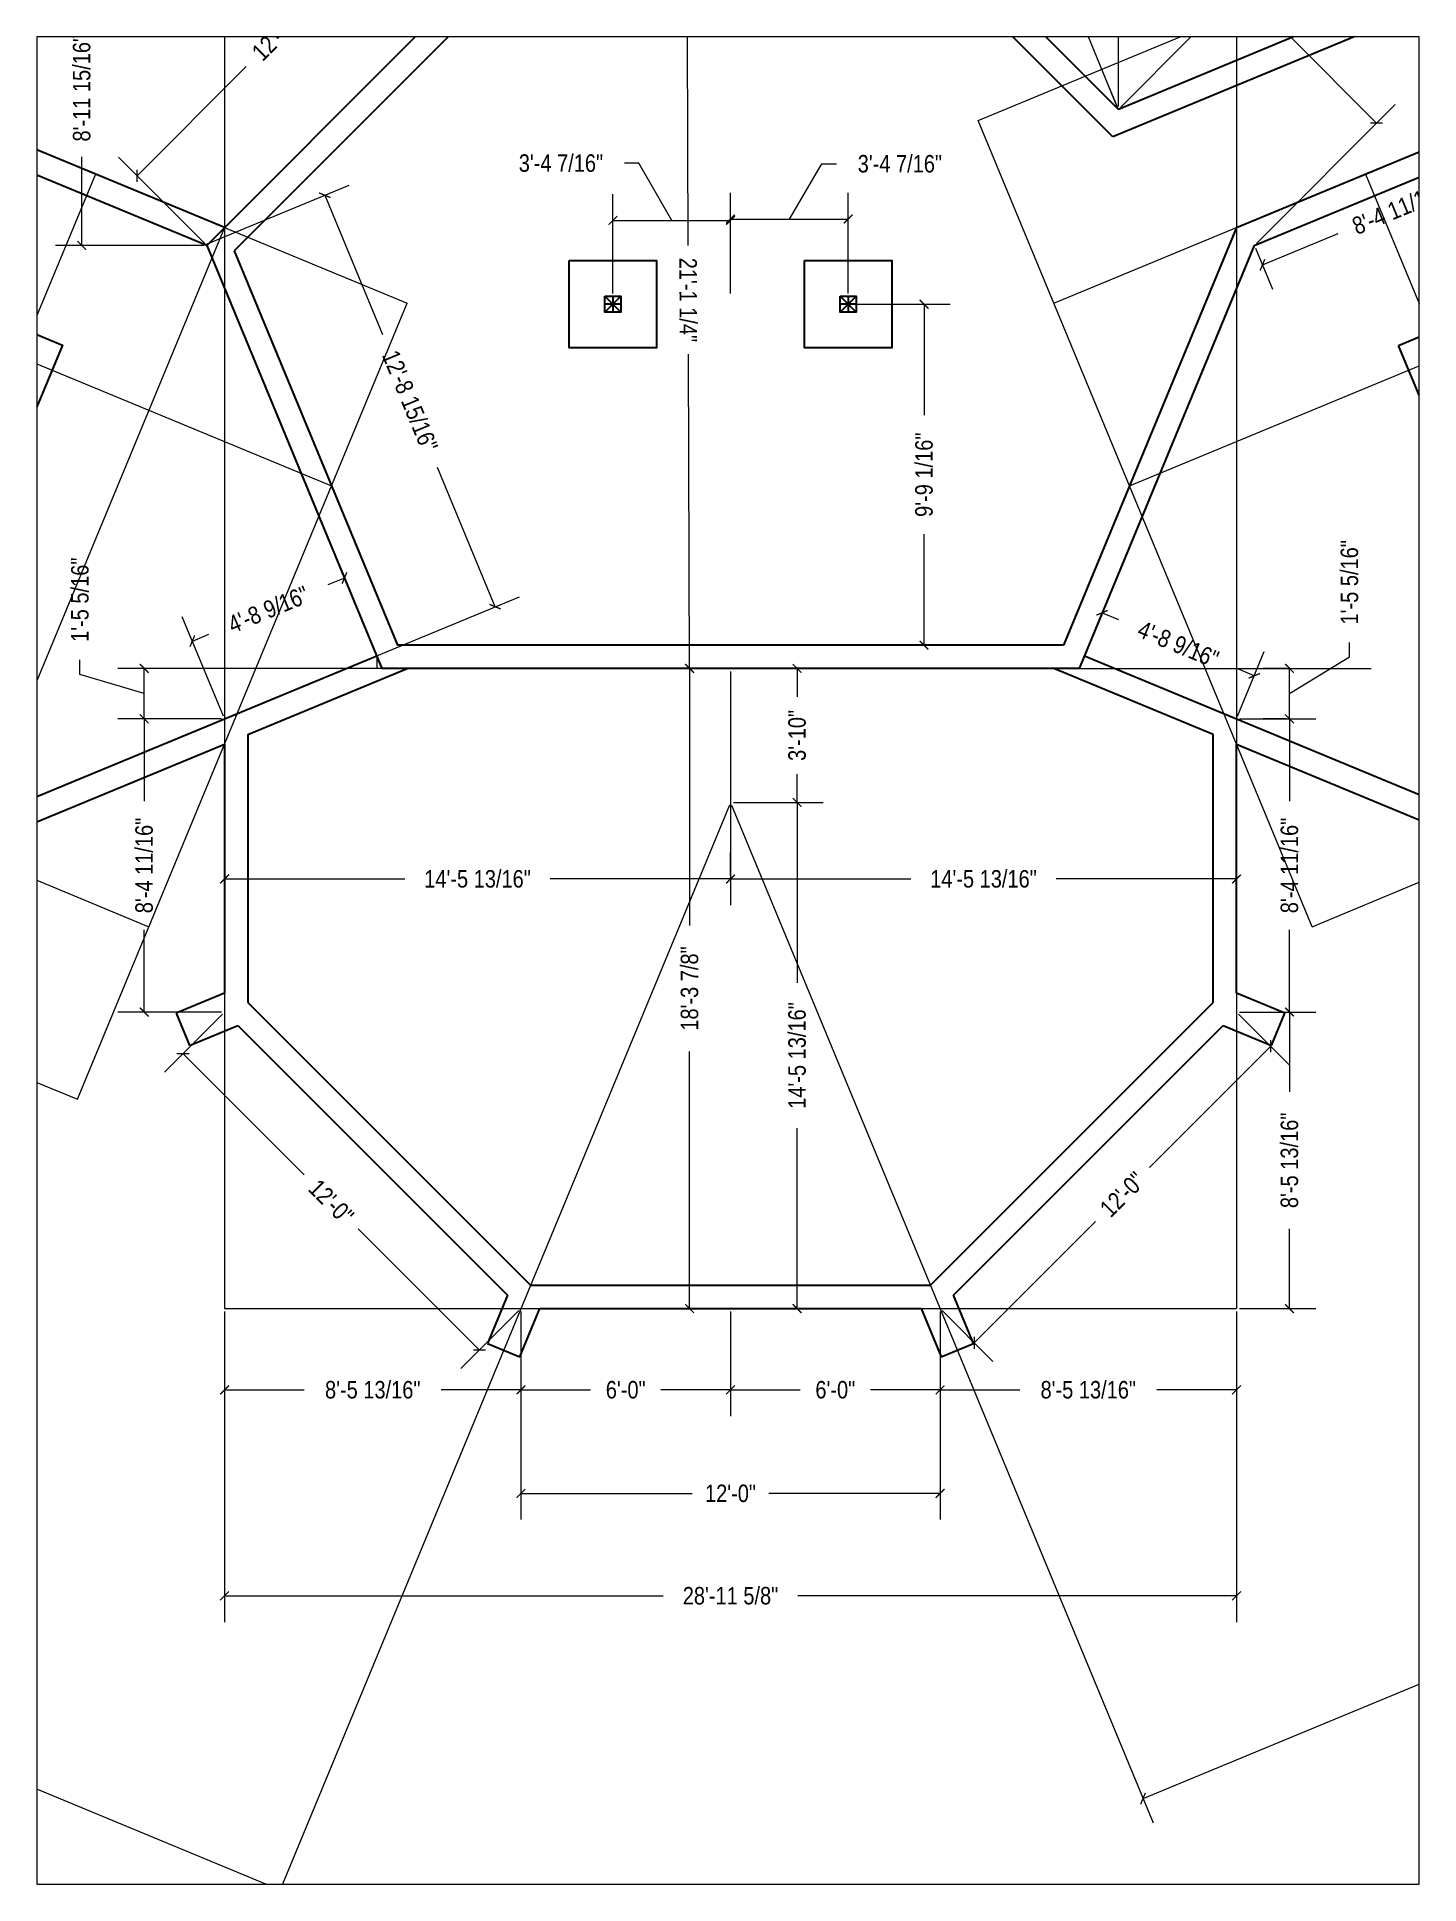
# Paper-space layout 'S CRAWL' of a CAD drawing. Header units: inches. Extents: x 0 to 7.9, y 0 to 10.6.
# The model-space entities are those that its viewports show. They can reach past a viewport. Long polylines and large blocks are cut down to what shows.
import ezdxf

# ---------------------------------------------------------------- set-up
doc = ezdxf.new("R2010")
doc.units = ezdxf.units.IN
doc.header["$MEASUREMENT"] = 0
for name, color, linetype, lineweight in [('FOUNDATION', 7, 'Continuous', 30), ('GRID LAYOUT', 1, 'Continuous', 9), ('WALL FRAMING', 7, 'Continuous', 30)]:
    doc.layers.add(name, color=color, linetype=linetype, lineweight=lineweight)
doc.styles.add('ARCHENTLTD', font='technical.ttf', dxfattribs={"height": 6})
doc.dimstyles.new('ARCHENTLTD', dxfattribs={"dimscale": 0.05, "dimtxt": 0.1875, "dimasz": 3, "dimexe": 9, "dimexo": 1, "dimgap": 2.5, "dimtad": 0, "dimdec": 1, "dimzin": 1, "dimdsep": 46, "dimlunit": 4, "dimtxsty": 'ARCHENTLTD', "dimblk": 'ARCHTICK', "dimcen": 6, "dimclrd": 256, "dimclre": 256, "dimclrt": 256, "dimazin": 0, "dimtol": 1, "dimtfac": 1, "dimtdec": 1, "dimtofl": 0, "dimtmove": 1, "dimatfit": 3, "dimldrblk": 'ARCHTICK', "dimfxl": 1, "dimfrac": 2, "dimtolj": 1, "dimtzin": 0, "dimlwd": 9, "dimlwe": 9, "dimarcsym": 0})

# ---------------------------------------------------------------- blocks, each defined once
blk = doc.blocks.new('_ArchTick')
at = {"color": 0, "linetype": 'ByBlock', "const_width": 0.15}
blk.add_lwpolyline([(-0.5, -0.5), (0.5, 0.5)], dxfattribs=at)
blk = doc.blocks.new('*D21')
at = {"layer": 'GRID LAYOUT', "color": 3, "lineweight": 9}
for p, q in [((7289.43, 4358.7), (7312.71, 4414.89)), ((7309.26, 4406.58), (7322.26, 4401.19)), ((7352.15, 4332.73), (7375.42, 4388.91)), ((7371.98, 4380.6), (7358.97, 4385.98))]:
    blk.add_line(p, q, dxfattribs=at)
at = {"layer": 'GRID LAYOUT', "color": 3, "lineweight": 9, "xscale": 3, "yscale": 3, "zscale": 3}
for p, rotation in [((7309.26, 4406.58), 157.5), ((7371.98, 4380.6), 337.4999999999999)]:
    blk.add_blockref('_ArchTick', p, dxfattribs=dict(at, rotation=rotation))
at = {"layer": 'GRID LAYOUT', "color": 3, "insert": (7340.62, 4393.59), "char_height": 6, "attachment_point": 5, "rotation": 337.5, "style": 'ARCHENTLTD'}
blk.add_mtext('\\A1;5\'-7 7/8"', dxfattribs=at)
blk = doc.blocks.new('*D109')
at = {"layer": 'GRID LAYOUT', "color": 3, "lineweight": 9}
for p, q in [((7440.46, 3922.81), (7440.46, 3816.16)), ((7788.1, 3922.81), (7788.1, 3816.16)), ((7440.46, 3825.16), (7591.13, 3825.16)), ((7788.1, 3825.16), (7637.43, 3825.16))]:
    blk.add_line(p, q, dxfattribs=at)
at = {"layer": 'GRID LAYOUT', "color": 3, "lineweight": 9, "xscale": 3, "yscale": 3, "zscale": 3, "rotation": 180}
blk.add_blockref('_ArchTick', (7440.46, 3825.16), dxfattribs=at)
at = {"layer": 'GRID LAYOUT', "color": 3, "lineweight": 9, "xscale": 3, "yscale": 3, "zscale": 3}
blk.add_blockref('_ArchTick', (7788.1, 3825.16), dxfattribs=at)
at = {"layer": 'GRID LAYOUT', "color": 3, "insert": (7614.28, 3825.16), "char_height": 6, "attachment_point": 5, "style": 'ARCHENTLTD'}
blk.add_mtext('\\A1;28\'-11 5/8"', dxfattribs=at)
blk = doc.blocks.new('*D111')
at = {"layer": 'GRID LAYOUT', "color": 3, "lineweight": 9}
for p, q in [((7440.46, 3922.81), (7440.46, 3886.9)), ((7542.28, 3922.81), (7542.28, 3886.9)), ((7440.46, 3895.9), (7467.82, 3895.9)), ((7542.28, 3895.9), (7514.92, 3895.9))]:
    blk.add_line(p, q, dxfattribs=at)
at = {"layer": 'GRID LAYOUT', "color": 3, "lineweight": 9, "xscale": 3, "yscale": 3, "zscale": 3, "rotation": 180}
blk.add_blockref('_ArchTick', (7440.46, 3895.9), dxfattribs=at)
at = {"layer": 'GRID LAYOUT', "color": 3, "lineweight": 9, "xscale": 3, "yscale": 3, "zscale": 3}
blk.add_blockref('_ArchTick', (7542.28, 3895.9), dxfattribs=at)
at = {"layer": 'GRID LAYOUT', "color": 3, "insert": (7491.37, 3895.9), "char_height": 6, "attachment_point": 5, "style": 'ARCHENTLTD'}
blk.add_mtext('\\A1;8\'-5 13/16"', dxfattribs=at)
blk = doc.blocks.new('*D112')
at = {"layer": 'GRID LAYOUT', "color": 3, "lineweight": 9}
for p, q in [((7542.28, 3921.81), (7542.28, 3886.9)), ((7614.28, 3922.81), (7614.28, 3886.9)), ((7542.28, 3895.9), (7566.18, 3895.9)), ((7614.28, 3895.9), (7590.38, 3895.9))]:
    blk.add_line(p, q, dxfattribs=at)
at = {"layer": 'GRID LAYOUT', "color": 3, "lineweight": 9, "xscale": 3, "yscale": 3, "zscale": 3, "rotation": 180}
blk.add_blockref('_ArchTick', (7542.28, 3895.9), dxfattribs=at)
at = {"layer": 'GRID LAYOUT', "color": 3, "lineweight": 9, "xscale": 3, "yscale": 3, "zscale": 3}
blk.add_blockref('_ArchTick', (7614.28, 3895.9), dxfattribs=at)
at = {"layer": 'GRID LAYOUT', "color": 3, "insert": (7578.28, 3895.9), "char_height": 6, "attachment_point": 5, "style": 'ARCHENTLTD'}
blk.add_mtext('\\A1;6\'-0"', dxfattribs=at)
blk = doc.blocks.new('*D113')
at = {"layer": 'GRID LAYOUT', "color": 3, "lineweight": 9}
for p, q in [((7614.28, 3922.81), (7614.28, 3886.9)), ((7686.28, 3922.81), (7686.28, 3886.9)), ((7614.28, 3895.9), (7638.18, 3895.9)), ((7686.28, 3895.9), (7662.38, 3895.9))]:
    blk.add_line(p, q, dxfattribs=at)
at = {"layer": 'GRID LAYOUT', "color": 3, "lineweight": 9, "xscale": 3, "yscale": 3, "zscale": 3, "rotation": 180}
blk.add_blockref('_ArchTick', (7614.28, 3895.9), dxfattribs=at)
at = {"layer": 'GRID LAYOUT', "color": 3, "lineweight": 9, "xscale": 3, "yscale": 3, "zscale": 3}
blk.add_blockref('_ArchTick', (7686.28, 3895.9), dxfattribs=at)
at = {"layer": 'GRID LAYOUT', "color": 3, "insert": (7650.28, 3895.9), "char_height": 6, "attachment_point": 5, "style": 'ARCHENTLTD'}
blk.add_mtext('\\A1;6\'-0"', dxfattribs=at)
blk = doc.blocks.new('*D114')
at = {"layer": 'GRID LAYOUT', "color": 3, "lineweight": 9}
for p, q in [((7686.28, 3922.81), (7686.28, 3886.9)), ((7788.1, 3921.81), (7788.1, 3886.9)), ((7686.28, 3895.9), (7713.64, 3895.9)), ((7788.1, 3895.9), (7760.74, 3895.9))]:
    blk.add_line(p, q, dxfattribs=at)
at = {"layer": 'GRID LAYOUT', "color": 3, "lineweight": 9, "xscale": 3, "yscale": 3, "zscale": 3, "rotation": 180}
blk.add_blockref('_ArchTick', (7686.28, 3895.9), dxfattribs=at)
at = {"layer": 'GRID LAYOUT', "color": 3, "lineweight": 9, "xscale": 3, "yscale": 3, "zscale": 3}
blk.add_blockref('_ArchTick', (7788.1, 3895.9), dxfattribs=at)
at = {"layer": 'GRID LAYOUT', "color": 3, "insert": (7737.19, 3895.9), "char_height": 6, "attachment_point": 5, "style": 'ARCHENTLTD'}
blk.add_mtext('\\A1;8\'-5 13/16"', dxfattribs=at)
blk = doc.blocks.new('*D115')
at = {"layer": 'GRID LAYOUT', "color": 3, "lineweight": 9}
for p, q in [((7542.28, 3922.81), (7542.28, 3851.33)), ((7686.28, 3922.81), (7686.28, 3851.33)), ((7542.28, 3860.33), (7601.16, 3860.33)), ((7686.28, 3860.33), (7627.4, 3860.33))]:
    blk.add_line(p, q, dxfattribs=at)
at = {"layer": 'GRID LAYOUT', "color": 3, "lineweight": 9, "xscale": 3, "yscale": 3, "zscale": 3, "rotation": 180}
blk.add_blockref('_ArchTick', (7542.28, 3860.33), dxfattribs=at)
at = {"layer": 'GRID LAYOUT', "color": 3, "lineweight": 9, "xscale": 3, "yscale": 3, "zscale": 3}
blk.add_blockref('_ArchTick', (7686.28, 3860.33), dxfattribs=at)
at = {"layer": 'GRID LAYOUT', "color": 3, "insert": (7614.28, 3860.33), "char_height": 6, "attachment_point": 5, "style": 'ARCHENTLTD'}
blk.add_mtext('\\A1;12\'-0"', dxfattribs=at)
blk = doc.blocks.new('*D118')
at = {"layer": 'GRID LAYOUT', "color": 3, "lineweight": 9}
for p, q in [((8501.18, 4463.92), (8645.94, 4114.42)), ((8642.5, 4122.74), (8221.83, 3948.49)), ((7614.66, 4096.71), (7759.43, 3747.21)), ((7755.99, 3755.53), (8176.65, 3929.78))]:
    blk.add_line(p, q, dxfattribs=at)
at = {"layer": 'GRID LAYOUT', "color": 3, "lineweight": 9, "xscale": 3, "yscale": 3, "zscale": 3}
for p, rotation in [((8642.5, 4122.74), 22.5), ((7755.99, 3755.53), 202.5000000000001)]:
    blk.add_blockref('_ArchTick', p, dxfattribs=dict(at, rotation=rotation))
at = {"layer": 'GRID LAYOUT', "color": 3, "insert": (8199.24, 3939.13), "char_height": 6, "attachment_point": 5, "rotation": 22.5, "style": 'ARCHENTLTD'}
blk.add_mtext('\\A1;79\'-11 9/16"', dxfattribs=at)
blk = doc.blocks.new('*D119')
at = {"layer": 'GRID LAYOUT', "color": 3, "lineweight": 9}
for p, q in [((6239.47, 4666.02), (6081.69, 4285.12)), ((6085.14, 4293.44), (6748.33, 4018.74)), ((7613.9, 4096.71), (7456.13, 3715.82)), ((7459.57, 3724.13), (6796.38, 3998.84))]:
    blk.add_line(p, q, dxfattribs=at)
at = {"layer": 'GRID LAYOUT', "color": 3, "lineweight": 9, "xscale": 3, "yscale": 3, "zscale": 3}
for p, rotation in [((6085.14, 4293.44), 157.5), ((7459.57, 3724.13), 337.5000000000001)]:
    blk.add_blockref('_ArchTick', p, dxfattribs=dict(at, rotation=rotation))
at = {"layer": 'GRID LAYOUT', "color": 3, "insert": (6772.35, 4008.79), "char_height": 6, "attachment_point": 5, "rotation": 337.5, "style": 'ARCHENTLTD'}
blk.add_mtext('\\A1;123\'-11 11/16"', dxfattribs=at)
blk = doc.blocks.new('*D120')
at = {"layer": 'GRID LAYOUT', "color": 3, "lineweight": 9}
for p, q in [((7789.1, 4025.64), (7815.32, 4025.64)), ((7806.32, 4025.64), (7806.32, 3998.28)), ((7806.32, 3923.81), (7806.32, 3951.17)), ((7789.1, 3923.81), (7815.32, 3923.81))]:
    blk.add_line(p, q, dxfattribs=at)
at = {"layer": 'GRID LAYOUT', "color": 3, "lineweight": 9, "xscale": 3, "yscale": 3, "zscale": 3}
for p, rotation in [((7806.32, 4025.64), 90), ((7806.32, 3923.81), 270)]:
    blk.add_blockref('_ArchTick', p, dxfattribs=dict(at, rotation=rotation))
at = {"layer": 'GRID LAYOUT', "color": 3, "insert": (7806.32, 3974.72), "char_height": 6, "attachment_point": 5, "rotation": 90, "style": 'ARCHENTLTD'}
blk.add_mtext('\\A1;8\'-5 13/16"', dxfattribs=at)
blk = doc.blocks.new('*D122')
at = {"layer": 'GRID LAYOUT', "color": 3, "lineweight": 9}
for p, q in [((7615.28, 4143.66), (7646.16, 4143.66)), ((7637.16, 4143.66), (7637.16, 4133.96)), ((7637.16, 4097.64), (7637.16, 4107.34)), ((7615.28, 4097.64), (7646.16, 4097.64))]:
    blk.add_line(p, q, dxfattribs=at)
at = {"layer": 'GRID LAYOUT', "color": 3, "lineweight": 9, "xscale": 3, "yscale": 3, "zscale": 3}
for p, rotation in [((7637.16, 4143.66), 90), ((7637.16, 4097.64), 270)]:
    blk.add_blockref('_ArchTick', p, dxfattribs=dict(at, rotation=rotation))
at = {"layer": 'GRID LAYOUT', "color": 3, "insert": (7637.16, 4120.65), "char_height": 6, "attachment_point": 5, "rotation": 90, "style": 'ARCHENTLTD'}
blk.add_mtext('\\A1;3\'-10"', dxfattribs=at)
blk = doc.blocks.new('*D125')
at = {"layer": 'GRID LAYOUT', "color": 3, "lineweight": 9}
for p, q in [((7541.57, 4397.6), (7511.98, 4427.19)), ((7518.34, 4420.83), (7480.81, 4383.29)), ((7410.4, 4312.88), (7447.93, 4350.42)), ((7433.63, 4289.65), (7404.03, 4319.24))]:
    blk.add_line(p, q, dxfattribs=at)
at = {"layer": 'GRID LAYOUT', "color": 3, "lineweight": 9, "xscale": 3, "yscale": 3, "zscale": 3}
for p, rotation in [((7518.34, 4420.83), 45.00000000000025), ((7410.4, 4312.88), 225.0000000000002)]:
    blk.add_blockref('_ArchTick', p, dxfattribs=dict(at, rotation=rotation))
at = {"layer": 'GRID LAYOUT', "color": 3, "insert": (7464.37, 4366.85), "char_height": 6, "attachment_point": 5, "rotation": 45, "style": 'ARCHENTLTD'}
blk.add_mtext('\\A1;12\'-8 11/16"', dxfattribs=at)
blk = doc.blocks.new('*D129')
at = {"layer": 'GRID LAYOUT', "color": 3, "lineweight": 9}
for p, q in [((7686.99, 4397.6), (7734.65, 4445.26)), ((7728.29, 4438.9), (7765.82, 4401.36)), ((7836.23, 4330.95), (7798.7, 4368.49)), ((7794.93, 4289.65), (7842.6, 4337.31))]:
    blk.add_line(p, q, dxfattribs=at)
at = {"layer": 'GRID LAYOUT', "color": 3, "lineweight": 9, "xscale": 3, "yscale": 3, "zscale": 3}
for p, rotation in [((7728.29, 4438.9), 135), ((7836.23, 4330.95), 315)]:
    blk.add_blockref('_ArchTick', p, dxfattribs=dict(at, rotation=rotation))
at = {"layer": 'GRID LAYOUT', "color": 3, "insert": (7782.26, 4384.92), "char_height": 6, "attachment_point": 5, "rotation": 315, "style": 'ARCHENTLTD'}
blk.add_mtext('\\A1;12\'-8 11/16"', dxfattribs=at)
blk = doc.blocks.new('*D132')
at = {"layer": 'GRID LAYOUT', "color": 3, "lineweight": 9}
for p, q in [((7613.28, 4396.89), (7590.22, 4396.79)), ((7599.22, 4396.83), (7599.65, 4288.89)), ((7600.22, 4143.6), (7599.8, 4251.54)), ((7614.28, 4143.65), (7591.22, 4143.56))]:
    blk.add_line(p, q, dxfattribs=at)
at = {"layer": 'GRID LAYOUT', "color": 3, "lineweight": 9, "xscale": 3, "yscale": 3, "zscale": 3}
for p, rotation in [((7599.22, 4396.83), 90.22625791969243), ((7600.22, 4143.6), 270.2262579196924)]:
    blk.add_blockref('_ArchTick', p, dxfattribs=dict(at, rotation=rotation))
at = {"layer": 'GRID LAYOUT', "color": 3, "insert": (7599.72, 4270.21), "char_height": 6, "attachment_point": 5, "rotation": 270.22626, "style": 'ARCHENTLTD'}
blk.add_mtext('\\A1;21\'-1 1/4"', dxfattribs=at)
blk = doc.blocks.new('*D134')
at = {"layer": 'GRID LAYOUT', "color": 3, "lineweight": 9}
for p, q in [((7433.33, 4396.89), (7382.39, 4396.89)), ((7391.39, 4396.89), (7391.39, 4366.42)), ((7391.39, 4288.94), (7391.39, 4319.41)), ((7433.33, 4288.94), (7382.39, 4288.94))]:
    blk.add_line(p, q, dxfattribs=at)
at = {"layer": 'GRID LAYOUT', "color": 3, "lineweight": 9, "xscale": 3, "yscale": 3, "zscale": 3}
for p, rotation in [((7391.39, 4396.89), 90), ((7391.39, 4288.94), 270)]:
    blk.add_blockref('_ArchTick', p, dxfattribs=dict(at, rotation=rotation))
at = {"layer": 'GRID LAYOUT', "color": 3, "insert": (7391.39, 4342.92), "char_height": 6, "attachment_point": 5, "rotation": 90, "style": 'ARCHENTLTD'}
blk.add_mtext('\\A1;8\'-11 15/16"', dxfattribs=at)
blk = doc.blocks.new('*D135')
at = {"layer": 'GRID LAYOUT', "color": 3, "lineweight": 9}
for p, q in [((7863.52, 4384.75), (7836.28, 4450.53)), ((7839.72, 4442.22), (7804.65, 4427.69)), ((7723.35, 4394.02), (7758.42, 4408.54)), ((7747.16, 4336.55), (7719.91, 4402.33))]:
    blk.add_line(p, q, dxfattribs=at)
at = {"layer": 'GRID LAYOUT', "color": 3, "lineweight": 9, "xscale": 3, "yscale": 3, "zscale": 3}
for p, rotation in [((7839.72, 4442.22), 22.50000000000111), ((7723.35, 4394.02), 202.5000000000011)]:
    blk.add_blockref('_ArchTick', p, dxfattribs=dict(at, rotation=rotation))
at = {"layer": 'GRID LAYOUT', "color": 3, "insert": (7781.54, 4418.12), "char_height": 6, "attachment_point": 5, "rotation": 22.5, "style": 'ARCHENTLTD'}
blk.add_mtext('\\A1;10\'-5 15/16"', dxfattribs=at)
blk = doc.blocks.new('*D137')
at = {"layer": 'GRID LAYOUT', "color": 3, "lineweight": 9}
for p, q in [((7614.28, 4397.89), (7614.28, 4495.1)), ((7747.54, 4336.63), (7747.54, 4495.1)), ((7614.28, 4486.1), (7663.43, 4486.1)), ((7747.54, 4486.1), (7698.39, 4486.1))]:
    blk.add_line(p, q, dxfattribs=at)
at = {"layer": 'GRID LAYOUT', "color": 3, "lineweight": 9, "xscale": 3, "yscale": 3, "zscale": 3, "rotation": 180}
blk.add_blockref('_ArchTick', (7614.28, 4486.1), dxfattribs=at)
at = {"layer": 'GRID LAYOUT', "color": 3, "lineweight": 9, "xscale": 3, "yscale": 3, "zscale": 3}
blk.add_blockref('_ArchTick', (7747.54, 4486.1), dxfattribs=at)
at = {"layer": 'GRID LAYOUT', "color": 3, "insert": (7680.91, 4486.1), "char_height": 6, "attachment_point": 5, "style": 'ARCHENTLTD'}
blk.add_mtext('\\A1;11\'-1 1/4"', dxfattribs=at)
blk = doc.blocks.new('*D139')
at = {"layer": 'GRID LAYOUT', "color": 3, "lineweight": 9}
for p, q in [((7614.28, 4397.89), (7614.28, 4461.32)), ((7887.25, 4328.47), (7887.25, 4461.32)), ((7614.28, 4452.32), (7724.82, 4452.32)), ((7887.25, 4452.32), (7776.7, 4452.32))]:
    blk.add_line(p, q, dxfattribs=at)
at = {"layer": 'GRID LAYOUT', "color": 3, "lineweight": 9, "xscale": 3, "yscale": 3, "zscale": 3, "rotation": 180}
blk.add_blockref('_ArchTick', (7614.28, 4452.32), dxfattribs=at)
at = {"layer": 'GRID LAYOUT', "color": 3, "lineweight": 9, "xscale": 3, "yscale": 3, "zscale": 3}
blk.add_blockref('_ArchTick', (7887.25, 4452.32), dxfattribs=at)
at = {"layer": 'GRID LAYOUT', "color": 3, "insert": (7750.76, 4452.32), "char_height": 6, "attachment_point": 5, "style": 'ARCHENTLTD'}
blk.add_mtext('\\A1;22\'-8 15/16"', dxfattribs=at)
blk = doc.blocks.new('*D140')
at = {"layer": 'GRID LAYOUT', "color": 3, "lineweight": 9}
for p, q in [((7687.28, 4396.89), (7969.88, 4396.89)), ((7960.88, 4396.89), (7960.88, 4383.84)), ((7960.88, 4327.47), (7960.88, 4340.53)), ((7888.25, 4327.47), (7969.88, 4327.47))]:
    blk.add_line(p, q, dxfattribs=at)
at = {"layer": 'GRID LAYOUT', "color": 3, "lineweight": 9, "xscale": 3, "yscale": 3, "zscale": 3}
for p, rotation in [((7960.88, 4396.89), 90), ((7960.88, 4327.47), 270)]:
    blk.add_blockref('_ArchTick', p, dxfattribs=dict(at, rotation=rotation))
at = {"layer": 'GRID LAYOUT', "color": 3, "insert": (7960.88, 4362.18), "char_height": 6, "attachment_point": 5, "rotation": 90, "style": 'ARCHENTLTD'}
blk.add_mtext('\\A1;5\'-9 7/16"', dxfattribs=at)
blk = doc.blocks.new('*D143')
at = {"layer": 'GRID LAYOUT', "color": 3, "lineweight": 9}
for p, q in [((7887.63, 4326.55), (7893.48, 4312.43)), ((7890.04, 4320.75), (7863.98, 4309.95)), ((7797.01, 4282.21), (7823.07, 4293.01)), ((7794.61, 4288.02), (7800.46, 4273.9))]:
    blk.add_line(p, q, dxfattribs=at)
at = {"layer": 'GRID LAYOUT', "color": 3, "lineweight": 9, "xscale": 3, "yscale": 3, "zscale": 3}
for p, rotation in [((7890.04, 4320.75), 22.49999999999823), ((7797.01, 4282.21), 202.4999999999982)]:
    blk.add_blockref('_ArchTick', p, dxfattribs=dict(at, rotation=rotation))
at = {"layer": 'GRID LAYOUT', "color": 3, "insert": (7843.52, 4301.48), "char_height": 6, "attachment_point": 5, "rotation": 22.5, "style": 'ARCHENTLTD'}
blk.add_mtext('\\A1;8\'-4 11/16"', dxfattribs=at)
blk = doc.blocks.new('*D146')
at = {"layer": 'GRID LAYOUT', "color": 3, "lineweight": 9}
for p, q in [((7686.99, 4397.6), (7721.81, 4432.42)), ((7715.45, 4426.06), (7731.97, 4409.53)), ((7776.71, 4364.8), (7760.18, 4381.32)), ((7748.25, 4336.34), (7783.07, 4371.16))]:
    blk.add_line(p, q, dxfattribs=at)
at = {"layer": 'GRID LAYOUT', "color": 3, "lineweight": 9, "xscale": 3, "yscale": 3, "zscale": 3}
for p, rotation in [((7715.45, 4426.06), 135), ((7776.71, 4364.8), 315)]:
    blk.add_blockref('_ArchTick', p, dxfattribs=dict(at, rotation=rotation))
at = {"layer": 'GRID LAYOUT', "color": 3, "insert": (7746.08, 4395.43), "char_height": 6, "attachment_point": 5, "rotation": 315, "style": 'ARCHENTLTD'}
blk.add_mtext('\\A1;7\'-2 5/8"', dxfattribs=at)
blk = doc.blocks.new('*D150')
at = {"layer": 'GRID LAYOUT', "color": 3, "lineweight": 9}
for p, q in [((7582.81, 4317.17), (7577.81, 4317.17)), ((7594.08, 4297.53), (7582.81, 4317.17)), ((7573.87, 4272.46), (7573.87, 4306.53)), ((7614.28, 4272.46), (7614.28, 4306.53)), ((7573.87, 4297.53), (7614.28, 4297.53))]:
    blk.add_line(p, q, dxfattribs=at)
at = {"layer": 'GRID LAYOUT', "color": 3, "lineweight": 9, "xscale": 3, "yscale": 3, "zscale": 3, "rotation": 180}
blk.add_blockref('_ArchTick', (7573.87, 4297.53), dxfattribs=at)
at = {"layer": 'GRID LAYOUT', "color": 3, "lineweight": 9, "xscale": 3, "yscale": 3, "zscale": 3}
blk.add_blockref('_ArchTick', (7614.28, 4297.53), dxfattribs=at)
at = {"layer": 'GRID LAYOUT', "color": 3, "insert": (7556.02, 4317.17), "char_height": 6, "attachment_point": 5, "style": 'ARCHENTLTD'}
blk.add_mtext('\\A1;3\'-4 7/16"', dxfattribs=at)
blk = doc.blocks.new('*D151')
at = {"layer": 'GRID LAYOUT', "color": 3, "lineweight": 9}
for p, q in [((7634.5, 4297.99), (7645.67, 4316.95)), ((7645.67, 4316.95), (7650.67, 4316.95)), ((7614.28, 4272.46), (7614.28, 4306.99)), ((7654.71, 4272.46), (7654.71, 4306.99)), ((7614.28, 4297.99), (7654.71, 4297.99))]:
    blk.add_line(p, q, dxfattribs=at)
at = {"layer": 'GRID LAYOUT', "color": 3, "lineweight": 9, "xscale": 3, "yscale": 3, "zscale": 3, "rotation": 180}
blk.add_blockref('_ArchTick', (7614.28, 4297.99), dxfattribs=at)
at = {"layer": 'GRID LAYOUT', "color": 3, "lineweight": 9, "xscale": 3, "yscale": 3, "zscale": 3}
blk.add_blockref('_ArchTick', (7654.71, 4297.99), dxfattribs=at)
at = {"layer": 'GRID LAYOUT', "color": 3, "insert": (7672.46, 4316.95), "char_height": 6, "attachment_point": 5, "style": 'ARCHENTLTD'}
blk.add_mtext('\\A1;3\'-4 7/16"', dxfattribs=at)
blk = doc.blocks.new('*D152')
at = {"layer": 'GRID LAYOUT', "color": 3, "lineweight": 9}
for p, q in [((7655.71, 4268.71), (7689.77, 4268.71)), ((7680.77, 4268.71), (7680.77, 4230.65)), ((7680.77, 4151.66), (7680.77, 4189.72)), ((7615.28, 4151.66), (7689.77, 4151.66))]:
    blk.add_line(p, q, dxfattribs=at)
at = {"layer": 'GRID LAYOUT', "color": 3, "lineweight": 9, "xscale": 3, "yscale": 3, "zscale": 3}
for p, rotation in [((7680.77, 4268.71), 90), ((7680.77, 4151.66), 270)]:
    blk.add_blockref('_ArchTick', p, dxfattribs=dict(at, rotation=rotation))
at = {"layer": 'GRID LAYOUT', "color": 3, "insert": (7680.77, 4210.18), "char_height": 6, "attachment_point": 5, "rotation": 90, "style": 'ARCHENTLTD'}
blk.add_mtext('\\A1;9\'-9 1/16"', dxfattribs=at)
blk = doc.blocks.new('*D153')
at = {"layer": 'GRID LAYOUT', "color": 3, "lineweight": 9}
for p, q in [((7440.46, 4142.65), (7440.46, 4062.36)), ((7614.28, 4142.65), (7614.28, 4062.36)), ((7440.46, 4071.36), (7502.39, 4071.36)), ((7614.28, 4071.36), (7552.35, 4071.36))]:
    blk.add_line(p, q, dxfattribs=at)
at = {"layer": 'GRID LAYOUT', "color": 3, "lineweight": 9, "xscale": 3, "yscale": 3, "zscale": 3, "rotation": 180}
blk.add_blockref('_ArchTick', (7440.46, 4071.36), dxfattribs=at)
at = {"layer": 'GRID LAYOUT', "color": 3, "lineweight": 9, "xscale": 3, "yscale": 3, "zscale": 3}
blk.add_blockref('_ArchTick', (7614.28, 4071.36), dxfattribs=at)
at = {"layer": 'GRID LAYOUT', "color": 3, "insert": (7527.37, 4071.36), "char_height": 6, "attachment_point": 5, "style": 'ARCHENTLTD'}
blk.add_mtext('\\A1;14\'-5 13/16"', dxfattribs=at)
blk = doc.blocks.new('*D156')
at = {"layer": 'GRID LAYOUT', "color": 3, "lineweight": 9}
for p, q in [((7600.22, 4143.66), (7600.22, 4055.42)), ((7601.22, 4143.66), (7609.22, 4143.66)), ((7600.22, 3923.81), (7600.22, 4012.05)), ((7599.22, 3923.81), (7591.22, 3923.81))]:
    blk.add_line(p, q, dxfattribs=at)
at = {"layer": 'GRID LAYOUT', "color": 3, "lineweight": 9, "xscale": 3, "yscale": 3, "zscale": 3}
for p, rotation in [((7600.22, 4143.66), 90), ((7600.22, 3923.81), 270)]:
    blk.add_blockref('_ArchTick', p, dxfattribs=dict(at, rotation=rotation))
at = {"layer": 'GRID LAYOUT', "color": 3, "insert": (7600.22, 4033.74), "char_height": 6, "attachment_point": 5, "rotation": 90, "style": 'ARCHENTLTD'}
blk.add_mtext('\\A1;18\'-3 7/8"', dxfattribs=at)
blk = doc.blocks.new('*D157')
at = {"layer": 'GRID LAYOUT', "color": 3, "lineweight": 9}
for p, q in [((7614.28, 4072.36), (7614.28, 4080.36)), ((7788.1, 4072.36), (7788.1, 4080.36)), ((7614.28, 4071.36), (7676.21, 4071.36)), ((7788.1, 4071.36), (7726.17, 4071.36))]:
    blk.add_line(p, q, dxfattribs=at)
at = {"layer": 'GRID LAYOUT', "color": 3, "lineweight": 9, "xscale": 3, "yscale": 3, "zscale": 3, "rotation": 180}
blk.add_blockref('_ArchTick', (7614.28, 4071.36), dxfattribs=at)
at = {"layer": 'GRID LAYOUT', "color": 3, "lineweight": 9, "xscale": 3, "yscale": 3, "zscale": 3}
blk.add_blockref('_ArchTick', (7788.1, 4071.36), dxfattribs=at)
at = {"layer": 'GRID LAYOUT', "color": 3, "insert": (7701.19, 4071.36), "char_height": 6, "attachment_point": 5, "style": 'ARCHENTLTD'}
blk.add_mtext('\\A1;14\'-5 13/16"', dxfattribs=at)
blk = doc.blocks.new('*D158')
at = {"layer": 'GRID LAYOUT', "color": 3, "lineweight": 9}
for p, q in [((7439.46, 4126.34), (7403.85, 4126.34)), ((7412.85, 4126.34), (7412.85, 4098.12)), ((7412.85, 4025.64), (7412.85, 4053.85)), ((7439.46, 4025.64), (7403.85, 4025.64))]:
    blk.add_line(p, q, dxfattribs=at)
at = {"layer": 'GRID LAYOUT', "color": 3, "lineweight": 9, "xscale": 3, "yscale": 3, "zscale": 3}
for p, rotation in [((7412.85, 4126.34), 90), ((7412.85, 4025.64), 270)]:
    blk.add_blockref('_ArchTick', p, dxfattribs=dict(at, rotation=rotation))
at = {"layer": 'GRID LAYOUT', "color": 3, "insert": (7412.85, 4075.99), "char_height": 6, "attachment_point": 5, "rotation": 90, "style": 'ARCHENTLTD'}
blk.add_mtext('\\A1;8\'-4 11/16"', dxfattribs=at)
blk = doc.blocks.new('*D159')
at = {"layer": 'GRID LAYOUT', "color": 3, "lineweight": 9}
for p, q in [((7789.1, 4126.34), (7815.32, 4126.34)), ((7806.32, 4126.34), (7806.32, 4098.12)), ((7806.32, 4025.64), (7806.32, 4053.85)), ((7789.1, 4025.64), (7815.32, 4025.64))]:
    blk.add_line(p, q, dxfattribs=at)
at = {"layer": 'GRID LAYOUT', "color": 3, "lineweight": 9, "xscale": 3, "yscale": 3, "zscale": 3}
for p, rotation in [((7806.32, 4126.34), 90), ((7806.32, 4025.64), 270)]:
    blk.add_blockref('_ArchTick', p, dxfattribs=dict(at, rotation=rotation))
at = {"layer": 'GRID LAYOUT', "color": 3, "insert": (7806.32, 4075.99), "char_height": 6, "attachment_point": 5, "rotation": 90, "style": 'ARCHENTLTD'}
blk.add_mtext('\\A1;8\'-4 11/16"', dxfattribs=at)
blk = doc.blocks.new('*D160')
at = {"layer": 'GRID LAYOUT', "color": 3, "lineweight": 9}
for p, q in [((7439.75, 4024.93), (7419.82, 4005)), ((7426.18, 4011.36), (7467.82, 3969.73)), ((7528.01, 3909.54), (7486.37, 3951.18)), ((7541.57, 3923.11), (7521.64, 3903.18))]:
    blk.add_line(p, q, dxfattribs=at)
at = {"layer": 'GRID LAYOUT', "color": 3, "lineweight": 9, "xscale": 3, "yscale": 3, "zscale": 3}
for p, rotation in [((7426.18, 4011.36), 135), ((7528.01, 3909.54), 315)]:
    blk.add_blockref('_ArchTick', p, dxfattribs=dict(at, rotation=rotation))
at = {"layer": 'GRID LAYOUT', "color": 3, "insert": (7477.1, 3960.45), "char_height": 6, "attachment_point": 5, "rotation": 315, "style": 'ARCHENTLTD'}
blk.add_mtext('\\A1;12\'-0"', dxfattribs=at)
blk = doc.blocks.new('*D161')
at = {"layer": 'GRID LAYOUT', "color": 3, "lineweight": 9}
for p, q in [((7788.81, 4024.93), (7806.23, 4007.51)), ((7799.86, 4013.88), (7758.23, 3972.24)), ((7698.04, 3912.05), (7739.67, 3953.69)), ((7686.99, 3923.11), (7704.4, 3905.69))]:
    blk.add_line(p, q, dxfattribs=at)
at = {"layer": 'GRID LAYOUT', "color": 3, "lineweight": 9, "xscale": 3, "yscale": 3, "zscale": 3}
for p, rotation in [((7799.86, 4013.88), 44.99999999999962), ((7698.04, 3912.05), 224.9999999999996)]:
    blk.add_blockref('_ArchTick', p, dxfattribs=dict(at, rotation=rotation))
at = {"layer": 'GRID LAYOUT', "color": 3, "insert": (7748.95, 3962.97), "char_height": 6, "attachment_point": 5, "rotation": 45, "style": 'ARCHENTLTD'}
blk.add_mtext('\\A1;12\'-0"', dxfattribs=at)
blk = doc.blocks.new('*D162')
at = {"layer": 'GRID LAYOUT', "color": 3, "lineweight": 9}
for p, q in [((7637.16, 4097.64), (7637.16, 4035.7)), ((7638.16, 4097.64), (7646.16, 4097.64)), ((7637.16, 3923.81), (7637.16, 3985.74)), ((7636.16, 3923.81), (7628.16, 3923.81))]:
    blk.add_line(p, q, dxfattribs=at)
at = {"layer": 'GRID LAYOUT', "color": 3, "lineweight": 9, "xscale": 3, "yscale": 3, "zscale": 3}
for p, rotation in [((7637.16, 4097.64), 90), ((7637.16, 3923.81), 270)]:
    blk.add_blockref('_ArchTick', p, dxfattribs=dict(at, rotation=rotation))
at = {"layer": 'GRID LAYOUT', "color": 3, "insert": (7637.16, 4010.72), "char_height": 6, "attachment_point": 5, "rotation": 90, "style": 'ARCHENTLTD'}
blk.add_mtext('\\A1;14\'-5 13/16"', dxfattribs=at)
blk = doc.blocks.new('*D163')
at = {"layer": 'GRID LAYOUT', "color": 3, "lineweight": 9}
for p, q in [((7390.79, 4141.62), (7390.79, 4146.62)), ((7411.85, 4143.66), (7403.85, 4143.66)), ((7412.85, 4126.34), (7412.85, 4143.66)), ((7412.85, 4135), (7390.79, 4141.62)), ((7411.85, 4126.34), (7403.85, 4126.34))]:
    blk.add_line(p, q, dxfattribs=at)
at = {"layer": 'GRID LAYOUT', "color": 3, "lineweight": 9, "xscale": 3, "yscale": 3, "zscale": 3}
for p, rotation in [((7412.85, 4143.66), 90), ((7412.85, 4126.34), 270)]:
    blk.add_blockref('_ArchTick', p, dxfattribs=dict(at, rotation=rotation))
at = {"layer": 'GRID LAYOUT', "color": 3, "insert": (7390.79, 4167.25), "char_height": 6, "attachment_point": 5, "rotation": 90, "style": 'ARCHENTLTD'}
blk.add_mtext('\\A1;1\'-5 5/16"', dxfattribs=at)
blk = doc.blocks.new('*D164')
at = {"layer": 'GRID LAYOUT', "color": 3, "lineweight": 9}
for p, q in [((7826.94, 4147.61), (7826.94, 4152.61)), ((7805.32, 4143.66), (7797.32, 4143.66)), ((7806.32, 4135), (7826.94, 4147.61)), ((7806.32, 4126.34), (7806.32, 4143.66)), ((7805.32, 4126.34), (7797.32, 4126.34))]:
    blk.add_line(p, q, dxfattribs=at)
at = {"layer": 'GRID LAYOUT', "color": 3, "lineweight": 9, "xscale": 3, "yscale": 3, "zscale": 3}
for p, rotation in [((7806.32, 4143.66), 90), ((7806.32, 4126.34), 270)]:
    blk.add_blockref('_ArchTick', p, dxfattribs=dict(at, rotation=rotation))
at = {"layer": 'GRID LAYOUT', "color": 3, "insert": (7826.94, 4173.24), "char_height": 6, "attachment_point": 5, "rotation": 90, "style": 'ARCHENTLTD'}
blk.add_mtext('\\A1;1\'-5 5/16"', dxfattribs=at)
blk = doc.blocks.new('*D165')
at = {"layer": 'GRID LAYOUT', "color": 3, "lineweight": 9}
for p, q in [((7492.34, 4148.91), (7478.2, 4183.03)), ((7481.65, 4174.71), (7475.98, 4172.37)), ((7440.07, 4127.26), (7425.94, 4161.38)), ((7429.39, 4153.07), (7435.06, 4155.42))]:
    blk.add_line(p, q, dxfattribs=at)
at = {"layer": 'GRID LAYOUT', "color": 3, "lineweight": 9, "xscale": 3, "yscale": 3, "zscale": 3}
for p, rotation in [((7481.65, 4174.71), 22.49999999999955), ((7429.39, 4153.07), 202.4999999999996)]:
    blk.add_blockref('_ArchTick', p, dxfattribs=dict(at, rotation=rotation))
at = {"layer": 'GRID LAYOUT', "color": 3, "insert": (7455.52, 4163.89), "char_height": 6, "attachment_point": 5, "rotation": 22.5, "style": 'ARCHENTLTD'}
blk.add_mtext('\\A1;4\'-8 9/16"', dxfattribs=at)
blk = doc.blocks.new('*D166')
at = {"layer": 'GRID LAYOUT', "color": 3, "lineweight": 9}
for p, q in [((7736.22, 4148.91), (7745.41, 4171.09)), ((7741.96, 4162.77), (7747.63, 4160.42)), ((7788.49, 4127.26), (7797.67, 4149.44)), ((7794.23, 4141.12), (7788.56, 4143.47))]:
    blk.add_line(p, q, dxfattribs=at)
at = {"layer": 'GRID LAYOUT', "color": 3, "lineweight": 9, "xscale": 3, "yscale": 3, "zscale": 3}
for p, rotation in [((7741.96, 4162.77), 157.5000000000001), ((7794.23, 4141.12), 337.5000000000001)]:
    blk.add_blockref('_ArchTick', p, dxfattribs=dict(at, rotation=rotation))
at = {"layer": 'GRID LAYOUT', "color": 3, "insert": (7768.1, 4151.95), "char_height": 6, "attachment_point": 5, "rotation": 337.5, "style": 'ARCHENTLTD'}
blk.add_mtext('\\A1;4\'-8 9/16"', dxfattribs=at)
blk = doc.blocks.new('*D170')
at = {"layer": 'GRID LAYOUT', "color": 3, "lineweight": 9}
for p, q in [((7434.26, 4289.33), (7483.22, 4309.61)), ((7474.91, 4306.16), (7494.7, 4258.37)), ((7533.44, 4164.85), (7513.64, 4212.64)), ((7492.79, 4148.02), (7541.75, 4168.3))]:
    blk.add_line(p, q, dxfattribs=at)
at = {"layer": 'GRID LAYOUT', "color": 3, "lineweight": 9, "xscale": 3, "yscale": 3, "zscale": 3}
for p, rotation in [((7474.91, 4306.16), 112.5000000000002), ((7533.44, 4164.85), 292.5000000000002)]:
    blk.add_blockref('_ArchTick', p, dxfattribs=dict(at, rotation=rotation))
at = {"layer": 'GRID LAYOUT', "color": 3, "insert": (7504.17, 4235.51), "char_height": 6, "attachment_point": 5, "rotation": 292.5, "style": 'ARCHENTLTD'}
blk.add_mtext('\\A1;12\'-8 15/16"', dxfattribs=at)

msp = doc.modelspace()

# ---------------------------------------------------------------- linework, layer by layer
at = {"layer": 'FOUNDATION'}
for p, q in [((7905.47952, 4401.05146), (7747.53924, 4335.63046)), ((7537.68811, 4392.29719), (7434.334, 4288.94308)), ((7747.53924, 4335.63046), (7690.87251, 4392.29719)), ((7545.59402, 4388.88939), (7443.77064, 4287.06602)), ((7745.66218, 4326.19382), (7682.9666, 4388.88939)), ((7859.57537, 4373.37821), (7745.66218, 4326.19382)), ((7440.45693, 4295.06602), (7351.7645, 4331.80363)), ((7788.10369, 4295.06602), (7876.79612, 4331.80363)), ((7794.22662, 4288.94308), (7887.24863, 4327.47406)), ((7434.334, 4288.94308), (7351.7645, 4323.14449)), ((7788.10369, 4295.06602), (7728.70237, 4151.65856)), ((7434.334, 4288.94308), (7494.51282, 4143.65856)), ((7794.22662, 4288.94308), (7734.0478, 4143.65856)), ((7443.77064, 4287.06602), (7499.85825, 4151.65856)), ((7728.70237, 4151.65856), (7499.85825, 4151.65856)), ((7351.7645, 4089.60267), (7492.71945, 4147.98813)), ((7448.45693, 4120.99486), (7503.17196, 4143.65856)), ((7734.0478, 4143.65856), (7494.51282, 4143.65856)), ((7780.10369, 4120.99486), (7725.38867, 4143.65856)), ((7735.84117, 4147.98813), (7876.79612, 4089.60267)), ((7351.7645, 4080.94354), (7440.45693, 4117.68115)), ((7440.45693, 4117.68115), (7440.45693, 4032.13033)), ((7448.45693, 4120.99486), (7448.45693, 4028.94968)), ((7780.10369, 4028.94968), (7780.10369, 4120.99486)), ((7788.10369, 4032.13033), (7788.10369, 4117.68115)), ((7788.10369, 4117.68115), (7876.79612, 4080.94354)), ((7440.45693, 4032.13033), (7423.8271, 4025.24202)), ((7448.45693, 4028.94968), (7545.59402, 3931.8126)), ((7682.9666, 3931.8126), (7780.10369, 4028.94968)), ((7804.73352, 4025.24202), (7788.10369, 4032.13033)), ((7423.8271, 4025.24202), (7428.4193, 4014.15547)), ((7800.14132, 4014.15547), (7804.73352, 4025.24202)), ((7428.4193, 4014.15547), (7445.04914, 4021.04377)), ((7445.04914, 4021.04377), (7537.68811, 3928.4048)), ((7690.87251, 3928.4048), (7783.51149, 4021.04377)), ((7783.51149, 4021.04377), (7800.14132, 4014.15547)), ((7537.68811, 3928.4048), (7530.79981, 3911.77497)), ((7545.59402, 3931.8126), (7682.9666, 3931.8126)), ((7697.76081, 3911.77497), (7690.87251, 3928.4048)), ((7541.88636, 3907.18276), (7548.77466, 3923.8126)), ((7548.77466, 3923.8126), (7679.78596, 3923.8126)), ((7679.78596, 3923.8126), (7686.67426, 3907.18276)), ((7530.79981, 3911.77497), (7541.88636, 3907.18276)), ((7686.67426, 3907.18276), (7697.76081, 3911.77497))]:
    msp.add_line(p, q, dxfattribs=at)
at = {"layer": 'FOUNDATION', "color": 6}
for p, q in [((7571.12273, 4271.45935), (7576.62273, 4265.95935)), ((7576.62273, 4271.45935), (7571.12273, 4265.95935)), ((7573.87273, 4271.45935), (7573.87273, 4265.95935)), ((7651.96105, 4271.45935), (7657.46105, 4265.95935)), ((7657.46105, 4271.45935), (7651.96105, 4265.95935)), ((7654.71105, 4271.45935), (7654.71105, 4265.95935)), ((7576.62273, 4268.70935), (7571.12273, 4268.70935)), ((7657.46105, 4268.70935), (7651.96105, 4268.70935))]:
    msp.add_line(p, q, dxfattribs=at)
at = {"layer": 'FOUNDATION'}
for points in [[(7558.87273, 4283.70935), (7588.87273, 4283.70935), (7588.87273, 4253.70935), (7558.87273, 4253.70935)], [(7639.72943, 4283.70935), (7669.72943, 4283.70935), (7669.72943, 4253.70935), (7639.72943, 4253.70935)], [(7571.12273, 4271.45935), (7576.62273, 4271.45935), (7576.62273, 4265.95935), (7571.12273, 4265.95935)], [(7651.96105, 4271.45935), (7657.46105, 4271.45935), (7657.46105, 4265.95935), (7651.96105, 4265.95935)], [(7362.58657, 4263.85789), (7384.75968, 4254.67348), (7375.57528, 4232.50038), (7353.40217, 4241.68478)], [(7843.77402, 4254.60848), (7865.94712, 4263.79288), (7875.13153, 4241.61977), (7852.95842, 4232.43537)]]:
    msp.add_lwpolyline(points, close=True, dxfattribs=at)
at = {"layer": 'GRID LAYOUT', "color": 6}
for p, q in [((7699.41125, 4331.80363), (8430.47113, 4634.61854)), ((6775.59003, 4570.46291), (7503.17196, 4269.0886)), ((7725.38867, 4269.0886), (8456.44854, 4571.90352)), ((7440.45693, 4516.88939), (7440.45693, 3923.8126)), ((7788.10369, 4516.88939), (7788.10369, 3923.8126)), ((6960.25715, 4420.49606), (7477.19454, 4206.37358)), ((7751.36608, 4206.37358), (8268.30347, 4420.49606)), ((6686.8481, 4356.36093), (7414.47952, 4054.96612)), ((7814.0811, 4054.96612), (8545.14098, 4357.78104)), ((7747.53924, 4335.63046), (7741.84405, 4349.37987)), ((7814.0811, 4054.96612), (7699.41125, 4331.80363)), ((7396.11072, 4313.43482), (7369.08093, 4248.17913)), ((7832.44991, 4313.43482), (7921.14234, 4099.31234)), ((6662.36079, 4297.10335), (7389.94272, 3995.72905)), ((7440.45693, 4295.06602), (7351.7645, 4080.94354)), ((7389.94272, 3995.72905), (7503.17196, 4269.0886)), ((7494.51282, 4143.65856), (7404.45693, 4143.65856)), ((7492.71945, 4147.98813), (7492.71945, 4143.65856)), ((7734.0478, 4143.65856), (7834.43323, 4143.65856)), ((7440.45693, 3923.8126), (7788.10369, 3923.8126))]:
    msp.add_line(p, q, dxfattribs=at)
at = {"layer": 'WALL FRAMING', "color": 6, "lineweight": 9, "ltscale": 75}
for p, q in [((7571.12273, 4271.45935), (7576.62273, 4265.95935)), ((7576.62273, 4271.45935), (7571.12273, 4265.95935))]:
    msp.add_line(p, q, dxfattribs=at)
at = {"layer": 'WALL FRAMING', "color": 6, "ltscale": 75}
msp.add_lwpolyline([(7571.12273, 4271.45935), (7576.62273, 4271.45935), (7576.62273, 4265.95935), (7571.12273, 4265.95935)], close=True, dxfattribs=at)

# ---------------------------------------------------------------- dimensions: what is measured, and where the dimension line sits
at = {"layer": 'GRID LAYOUT', "color": 6}
for p1, p2, distance, picture, middle in [((6239.84869, 4666.94419), (7614.28031, 4097.63597), -404.27869, '*D119', (6772.35374, 4008.78528)), ((8500.79476, 4464.84228), (7614.28031, 4097.63597), 370.29337, '*D118', (8199.24267, 3939.13266)), ((7747.53924, 4335.63046), (7863.90494, 4383.83071), 63.19824, '*D135', (7781.53717, 4418.11815)), ((7686.28031, 4396.88939), (7794.22662, 4288.94308), 59.40742, '*D129', (7782.26086, 4384.92363)), ((7686.28031, 4396.88939), (7747.53924, 4335.63046), 41.24899, '*D146', (7746.07722, 4395.42737)), ((7434.334, 4288.94308), (7542.28031, 4396.88939), 33.85215, '*D125', (7464.37007, 4366.85332)), ((7351.7645, 4331.803626), (7289.049478, 4357.781039), -52.815641, '*D21', (7340.61866, 4393.587623)), ((7434.334, 4396.88939), (7434.334, 4288.94308), -42.94639, '*D134', (7391.38761, 4342.91624)), ((7614.28031, 4396.88939), (7615.28031, 4143.65856), -15.05714, '*D132', (7599.72329, 4270.21452)), ((7794.22662, 4288.94308), (7887.24863, 4327.47406), -7.28297, '*D143', (7843.5247, 4301.47998)), ((7433.334, 4288.94308), (7491.8659, 4147.63457), 44.99694, '*D170', (7504.1717, 4235.50841)), ((7440.45693, 4126.34028), (7492.71945, 4147.98813), 28.92888, '*D165', (7455.51759, 4163.89101)), ((7735.84117, 4147.98813), (7788.10369, 4126.34028), 16, '*D166', (7768.09536, 4151.94628)), ((7614.28031, 4143.65856), (7614.28031, 4097.63597), 22.87803, '*D122', (7637.15834, 4120.64727)), ((7440.45693, 4025.63597), (7542.28031, 3923.8126), -20.18359, '*D160', (7477.09667, 3960.45233)), ((7686.28031, 3923.8126), (7788.10369, 4025.63597), -16.62983, '*D161', (7748.95107, 3962.96522)), ((7788.10369, 4025.63597), (7788.10369, 3923.8126), 18.21496, '*D120', (7806.31865, 3974.72428)), ((7440.45693, 3923.8126), (7788.10369, 3923.8126), -98.65254, '*D109', (7614.28031, 3825.16006)), ((7542.28031, 3923.8126), (7440.45693, 3923.8126), 27.90866, '*D111', (7491.36862, 3895.90393)), ((7542.28031, 3923.8126), (7686.28031, 3923.8126), -63.48429, '*D115', (7614.28031, 3860.32831))]:
    dim = msp.add_aligned_dim(p1=p1, p2=p2, distance=distance, dimstyle='ARCHENTLTD', override={"dimscale": 1, "dimtxt": 6, "dimdec": 4, "dimrnd": 0.0625, "dimclrd": 3, "dimclre": 3, "dimclrt": 3, "dimtol": 0, "dimtdec": 4}, dxfattribs=at)
    dim.commit()
    dim.dimension.update_dxf_attribs({"geometry": picture, "text_midpoint": middle})
for base, p1, p2, picture, middle in [((7747.53924, 4486.09577), (7614.28031, 4396.88939), (7747.53924, 4335.63046), '*D137', (7680.90978, 4486.09577)), ((7887.24863, 4452.3154), (7614.28031, 4396.88939), (7887.24863, 4327.47406), '*D139', (7750.76447, 4452.3154)), ((7440.45693, 4071.36044), (7614.28032, 4143.65461), (7440.45693, 4143.65461), '*D153', (7527.36863, 4071.36044)), ((7788.10369, 4071.36044), (7614.28032, 4071.36044), (7788.10369, 4071.36044), '*D157', (7701.192, 4071.36044)), ((7614.28031, 3895.90393), (7542.28031, 3922.8126), (7614.28031, 3923.8126), '*D112', (7578.28031, 3895.90393)), ((7686.28031, 3895.90393), (7614.28031, 3923.8126), (7686.28031, 3923.8126), '*D113', (7650.28031, 3895.90393)), ((7788.10369, 3895.90393), (7686.28031, 3923.8126), (7788.10369, 3922.8126), '*D114', (7737.192, 3895.90393))]:
    dim = msp.add_linear_dim(base=base, p1=p1, p2=p2, dimstyle='ARCHENTLTD', override={"dimscale": 1, "dimtxt": 6, "dimdec": 4, "dimrnd": 0.0625, "dimclrd": 3, "dimclre": 3, "dimclrt": 3, "dimtol": 0, "dimtdec": 4}, dxfattribs=at)
    dim.commit()
    dim.dimension.update_dxf_attribs({"geometry": picture, "text_midpoint": middle})
for base, p1, p2, picture, middle in [((7960.88083, 4327.47406), (7686.28031, 4396.88939), (7887.24863, 4327.47406), '*D140', (7960.88083, 4362.18173)), ((7680.7674, 4151.65856), (7654.71105, 4268.70935), (7614.28031, 4151.65856), '*D152', (7680.7674, 4210.18395)), ((7412.84801, 4143.65856), (7412.84801, 4126.34028), (7412.84801, 4143.65856), '*D163', (7390.78811, 4149.11739)), ((7600.22305, 3923.8126), (7600.22305, 4143.65856), (7600.22305, 3923.8126), '*D156', (7600.22305, 4033.73558)), ((7412.84801, 4025.63597), (7440.45693, 4126.34028), (7440.45693, 4025.63597), '*D158', (7412.84801, 4075.98813)), ((7806.31865, 4126.34028), (7788.10369, 4025.63597), (7788.10369, 4126.34028), '*D159', (7806.31865, 4075.98813)), ((7637.15834, 3923.8126), (7637.15834, 4097.63597), (7637.15834, 3923.8126), '*D162', (7637.15834, 4010.72428))]:
    dim = msp.add_linear_dim(base=base, p1=p1, p2=p2, angle=90, dimstyle='ARCHENTLTD', override={"dimscale": 1, "dimtxt": 6, "dimdec": 4, "dimrnd": 0.0625, "dimclrd": 3, "dimclre": 3, "dimclrt": 3, "dimtol": 0, "dimtdec": 4}, dxfattribs=at)
    dim.commit()
    dim.dimension.update_dxf_attribs({"geometry": picture, "text_midpoint": middle})
for base, p1, p2, picture, middle in [((7614.28031, 4297.53056), (7573.87273, 4271.45935), (7614.28031, 4271.45935), '*D150', (7575.3117, 4317.16569)), ((7654.71105, 4297.99004), (7614.28031, 4271.45935), (7654.71105, 4271.45935), '*D151', (7653.16694, 4316.94664))]:
    dim = msp.add_linear_dim(base=base, p1=p1, p2=p2, dimstyle='ARCHENTLTD', override={"dimscale": 1, "dimtxt": 6, "dimdec": 4, "dimrnd": 0.0625, "dimclrd": 3, "dimclre": 3, "dimclrt": 3, "dimtol": 0, "dimtdec": 4}, dxfattribs=at)
    dim.commit()
    dim.dimension.update_dxf_attribs({"geometry": picture, "text_midpoint": middle, "dimtype": 160})
dim = msp.add_linear_dim(base=(7806.31865, 4143.65856), p1=(7806.31865, 4126.34028), p2=(7806.31865, 4143.65856), angle=90, dimstyle='ARCHENTLTD', override={"dimscale": 1, "dimtxt": 6, "dimdec": 4, "dimrnd": 0.0625, "dimclrd": 3, "dimclre": 3, "dimclrt": 3, "dimtol": 0, "dimtdec": 4}, dxfattribs=at)
dim.commit()
dim.dimension.update_dxf_attribs({"geometry": '*D164', "text_midpoint": (7826.93868, 4155.1083), "dimtype": 160})

psp = doc.layouts.new('S CRAWL')

# ---------------------------------------------------------------- viewports
at = {"layer": 'GRID LAYOUT', "color": 6}
psp.add_viewport(center=(3.969, 5.302), size=(7.938, 10.6042), view_center_point=(7613.43178, 4043.34771), view_height=634.359786, dxfattribs=at)

doc.saveas('drawing.dxf')
